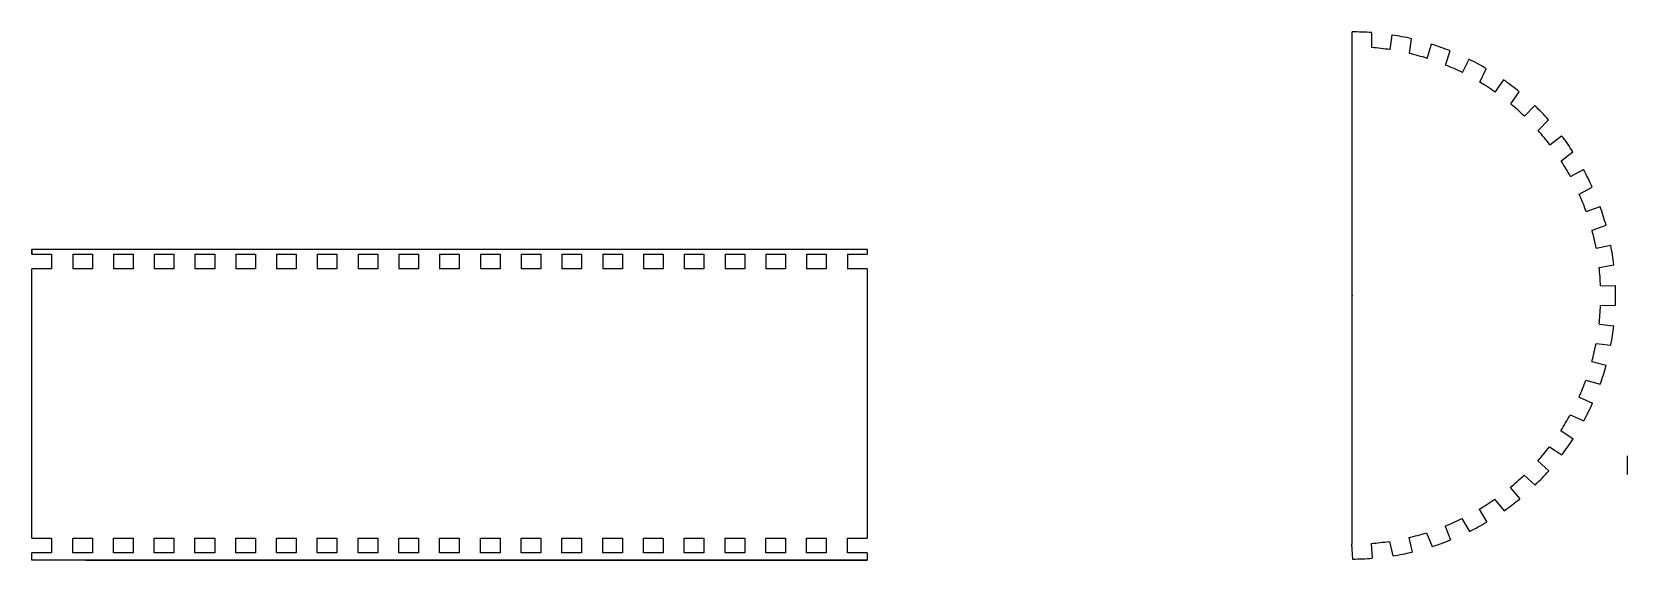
# Model space of a CAD drawing. Header units: centimetres. Extents: x -27 to 5.6, y -5.4 to 5.4.
import ezdxf

# ---------------------------------------------------------------- set-up
doc = ezdxf.new("R2010")
doc.units = ezdxf.units.CM
doc.header["$MEASUREMENT"] = 0
doc.layers.add('cyl v2_Sketch1', color=7, linetype='Continuous')

msp = doc.modelspace()

# ---------------------------------------------------------------- linework, layer by layer
at = {"layer": 'cyl v2_Sketch1'}
for p, q in [((0, 5.08), (0, 5.383)), ((0.402, 5.064), (0.402, 5.368)), ((0.775, 5.02), (0.822, 5.32)), ((1.17, 4.943), (1.217, 5.244)), ((0, 0), (0, 5.08)), ((1.533, 4.843), (1.624, 5.132)), ((1.911, 4.707), (2.003, 4.997)), ((2.254, 4.553), (2.389, 4.824)), ((2.607, 4.36), (2.742, 4.632)), ((2.923, 4.155), (3.097, 4.403)), ((3.242, 3.911), (3.417, 4.159)), ((3.523, 3.66), (3.733, 3.879)), ((3.801, 3.37), (4.012, 3.589)), ((4.04, 3.08), (4.281, 3.263)), ((4.271, 2.75), (4.513, 2.935)), ((4.463, 2.427), (4.729, 2.572)), ((4.641, 2.066), (4.908, 2.211)), ((4.781, 1.717), (5.066, 1.82)), ((4.902, 1.334), (5.188, 1.436)), ((4.987, 0.967), (5.285, 1.025)), ((-26.971, 0.945), (-9.909, 0.945)), ((-26.971, 0.945), (-26.971, 0.845)), ((-26.971, 0.845), (-26.971, 0.945)), ((-26.971, 0.845), (-26.569, 0.845)), ((-26.569, 0.845), (-26.569, 0.542)), ((-26.138, 0.845), (-25.736, 0.845)), ((-26.138, 0.845), (-26.138, 0.542)), ((-25.736, 0.845), (-25.736, 0.542)), ((-25.305, 0.845), (-24.903, 0.845)), ((-25.305, 0.845), (-25.305, 0.542)), ((-24.903, 0.845), (-24.903, 0.542)), ((-24.472, 0.845), (-24.07, 0.845)), ((-24.472, 0.845), (-24.472, 0.542)), ((-24.07, 0.845), (-24.07, 0.542)), ((-23.639, 0.845), (-23.237, 0.845)), ((-23.639, 0.845), (-23.639, 0.542)), ((-23.237, 0.845), (-23.237, 0.542)), ((-22.806, 0.845), (-22.404, 0.845)), ((-22.806, 0.845), (-22.806, 0.542)), ((-22.404, 0.845), (-22.404, 0.542)), ((-21.973, 0.845), (-21.571, 0.845)), ((-21.973, 0.845), (-21.973, 0.542)), ((-21.571, 0.845), (-21.571, 0.542)), ((-21.14, 0.845), (-20.738, 0.845)), ((-21.14, 0.845), (-21.14, 0.542)), ((-20.738, 0.845), (-20.738, 0.542)), ((-20.307, 0.845), (-19.905, 0.845)), ((-20.307, 0.845), (-20.307, 0.542)), ((-19.905, 0.845), (-19.905, 0.542)), ((-19.474, 0.845), (-19.072, 0.845)), ((-19.474, 0.845), (-19.474, 0.542)), ((-19.072, 0.845), (-19.072, 0.542)), ((-18.641, 0.845), (-18.239, 0.845)), ((-18.641, 0.845), (-18.641, 0.542)), ((-18.239, 0.845), (-18.239, 0.542)), ((-17.808, 0.845), (-17.406, 0.845)), ((-17.808, 0.845), (-17.808, 0.542)), ((-17.406, 0.845), (-17.406, 0.542)), ((-16.975, 0.845), (-16.573, 0.845)), ((-16.975, 0.845), (-16.975, 0.542)), ((-16.573, 0.845), (-16.573, 0.542)), ((-16.142, 0.845), (-15.74, 0.845)), ((-16.142, 0.845), (-16.142, 0.542)), ((-15.74, 0.845), (-15.74, 0.542)), ((-15.309, 0.845), (-14.907, 0.845)), ((-15.309, 0.845), (-15.309, 0.542)), ((-14.907, 0.845), (-14.907, 0.542)), ((-14.476, 0.845), (-14.074, 0.845)), ((-14.476, 0.845), (-14.476, 0.542)), ((-14.074, 0.845), (-14.074, 0.542)), ((-13.643, 0.845), (-13.241, 0.845)), ((-13.643, 0.845), (-13.643, 0.542)), ((-13.241, 0.845), (-13.241, 0.542)), ((-12.81, 0.845), (-12.408, 0.845)), ((-12.81, 0.845), (-12.81, 0.542)), ((-12.408, 0.845), (-12.408, 0.542)), ((-11.977, 0.845), (-11.575, 0.845)), ((-11.977, 0.845), (-11.977, 0.542)), ((-11.575, 0.845), (-11.575, 0.542)), ((-11.144, 0.845), (-10.742, 0.845)), ((-11.144, 0.845), (-11.144, 0.542)), ((-10.742, 0.845), (-10.742, 0.542)), ((-10.311, 0.845), (-9.909, 0.845)), ((-10.311, 0.845), (-10.311, 0.542)), ((-9.909, 0.945), (-9.909, 0.845)), ((-26.569, 0.542), (-26.971, 0.542)), ((-26.971, -4.955), (-26.971, 0.542)), ((-25.736, 0.542), (-26.138, 0.542)), ((-24.903, 0.542), (-25.305, 0.542)), ((-24.07, 0.542), (-24.472, 0.542)), ((-23.237, 0.542), (-23.639, 0.542)), ((-22.404, 0.542), (-22.806, 0.542)), ((-21.571, 0.542), (-21.973, 0.542)), ((-20.738, 0.542), (-21.14, 0.542)), ((-19.905, 0.542), (-20.307, 0.542)), ((-19.072, 0.542), (-19.474, 0.542)), ((-18.239, 0.542), (-18.641, 0.542)), ((-17.406, 0.542), (-17.808, 0.542)), ((-16.573, 0.542), (-16.975, 0.542)), ((-15.74, 0.542), (-16.142, 0.542)), ((-14.907, 0.542), (-15.309, 0.542)), ((-14.074, 0.542), (-14.476, 0.542)), ((-13.241, 0.542), (-13.643, 0.542)), ((-12.408, 0.542), (-12.81, 0.542)), ((-11.575, 0.542), (-11.977, 0.542)), ((-10.742, 0.542), (-11.144, 0.542)), ((-9.909, 0.542), (-10.311, 0.542)), ((-9.909, 0.542), (-9.909, -4.955)), ((5.048, 0.57), (5.346, 0.628)), ((0, -5.08), (0, 0)), ((5.076, 0.195), (5.379, 0.206)), ((5.076, -0.208), (5.379, -0.196)), ((5.046, -0.583), (5.347, -0.617)), ((4.985, -0.98), (5.286, -1.015)), ((4.898, -1.346), (5.191, -1.426)), ((4.777, -1.729), (5.07, -1.81)), ((4.636, -2.078), (4.912, -2.202)), ((4.457, -2.438), (4.734, -2.563)), ((4.264, -2.761), (4.518, -2.926)), ((4.032, -3.09), (4.287, -3.255)), ((3.792, -3.38), (4.019, -3.581)), ((5.619, -3.274), (5.619, -3.655)), ((3.513, -3.669), (3.74, -3.871)), ((2.912, -4.163), (3.105, -4.397)), ((3.232, -3.919), (3.425, -4.153)), ((2.242, -4.558), (2.398, -4.819)), ((2.596, -4.367), (2.751, -4.627)), ((1.52, -4.847), (1.634, -5.129)), ((1.899, -4.712), (2.012, -4.993)), ((-26.971, -4.955), (-26.569, -4.955)), ((-26.569, -4.955), (-26.569, -5.258)), ((-26.138, -4.955), (-25.736, -4.955)), ((-26.138, -5.258), (-26.138, -4.955)), ((-25.736, -4.955), (-25.736, -5.258)), ((-25.305, -4.955), (-24.903, -4.955)), ((-25.305, -5.258), (-25.305, -4.955)), ((-24.903, -4.955), (-24.903, -5.258)), ((-24.472, -4.955), (-24.07, -4.955)), ((-24.472, -5.258), (-24.472, -4.955)), ((-24.07, -4.955), (-24.07, -5.258)), ((-23.639, -4.955), (-23.237, -4.955)), ((-23.639, -5.258), (-23.639, -4.955)), ((-23.237, -4.955), (-23.237, -5.258)), ((-22.806, -4.955), (-22.404, -4.955)), ((-22.806, -5.258), (-22.806, -4.955)), ((-22.404, -4.955), (-22.404, -5.258)), ((-21.973, -4.955), (-21.571, -4.955)), ((-21.973, -5.258), (-21.973, -4.955)), ((-21.571, -4.955), (-21.571, -5.258)), ((-21.14, -4.955), (-20.738, -4.955)), ((-21.14, -5.258), (-21.14, -4.955)), ((-20.738, -4.955), (-20.738, -5.258)), ((-20.307, -4.955), (-19.905, -4.955)), ((-20.307, -5.258), (-20.307, -4.955)), ((-19.905, -4.955), (-19.905, -5.258)), ((-19.474, -4.955), (-19.072, -4.955)), ((-19.474, -5.258), (-19.474, -4.955)), ((-19.072, -4.955), (-19.072, -5.258)), ((-18.641, -4.955), (-18.239, -4.955)), ((-18.641, -5.258), (-18.641, -4.955)), ((-18.239, -4.955), (-18.239, -5.258)), ((-17.808, -4.955), (-17.406, -4.955)), ((-17.808, -5.258), (-17.808, -4.955)), ((-17.406, -4.955), (-17.406, -5.258)), ((-16.975, -4.955), (-16.573, -4.955)), ((-16.975, -5.258), (-16.975, -4.955)), ((-16.573, -4.955), (-16.573, -5.258)), ((-16.142, -4.955), (-15.74, -4.955)), ((-16.142, -5.258), (-16.142, -4.955)), ((-15.74, -4.955), (-15.74, -5.258)), ((-15.309, -4.955), (-14.907, -4.955)), ((-15.309, -5.258), (-15.309, -4.955)), ((-14.907, -4.955), (-14.907, -5.258)), ((-14.476, -4.955), (-14.074, -4.955)), ((-14.476, -5.258), (-14.476, -4.955)), ((-14.074, -4.955), (-14.074, -5.258)), ((-13.643, -4.955), (-13.241, -4.955)), ((-13.643, -5.258), (-13.643, -4.955)), ((-13.241, -4.955), (-13.241, -5.258)), ((-12.81, -4.955), (-12.408, -4.955)), ((-12.81, -5.258), (-12.81, -4.955)), ((-12.408, -4.955), (-12.408, -5.258)), ((-11.977, -4.955), (-11.575, -4.955)), ((-11.977, -5.258), (-11.977, -4.955)), ((-11.575, -4.955), (-11.575, -5.258)), ((-11.144, -4.955), (-10.742, -4.955)), ((-11.144, -5.258), (-11.144, -4.955)), ((-10.742, -4.955), (-10.742, -5.258)), ((-10.311, -5.258), (-10.311, -4.955)), ((-10.311, -4.955), (-9.909, -4.955)), ((-0.013, -5.08), (0.01, -5.383)), ((0.389, -5.065), (0.412, -5.367)), ((0.763, -5.022), (0.832, -5.318)), ((1.157, -4.946), (1.227, -5.241)), ((-26.569, -5.258), (-26.971, -5.258)), ((-26.971, -5.405), (-26.971, -5.258)), ((-9.909, -5.405), (-26.971, -5.405)), ((-25.736, -5.258), (-26.138, -5.258)), ((-25.871, -5.405), (-9.909, -5.405)), ((-24.903, -5.258), (-25.305, -5.258)), ((-24.07, -5.258), (-24.472, -5.258)), ((-23.237, -5.258), (-23.639, -5.258)), ((-22.404, -5.258), (-22.806, -5.258)), ((-21.571, -5.258), (-21.973, -5.258)), ((-20.738, -5.258), (-21.14, -5.258)), ((-19.905, -5.258), (-20.307, -5.258)), ((-19.072, -5.258), (-19.474, -5.258)), ((-18.239, -5.258), (-18.641, -5.258)), ((-17.406, -5.258), (-17.808, -5.258)), ((-16.573, -5.258), (-16.975, -5.258)), ((-15.74, -5.258), (-16.142, -5.258)), ((-14.907, -5.258), (-15.309, -5.258)), ((-14.074, -5.258), (-14.476, -5.258)), ((-13.241, -5.258), (-13.643, -5.258)), ((-12.408, -5.258), (-12.81, -5.258)), ((-11.575, -5.258), (-11.977, -5.258)), ((-10.742, -5.258), (-11.144, -5.258)), ((-9.909, -5.258), (-10.311, -5.258)), ((-9.909, -5.258), (-9.909, -5.405))]:
    msp.add_line(p, q, dxfattribs=at)
for radius, start, end in [(5.383, 85.7192, 90), (5.383, 76.9388, 81.2195), (5.08, 81.2195, 85.4634), (5.08, 72.439, 76.6829), (5.383, 68.1583, 72.439), (5.08, 63.6585, 67.9024), (5.383, 59.3778, 63.6585), (5.08, 54.878, 59.1219), (5.383, 50.5973, 54.878), (5.08, 46.0976, 50.3414), (5.383, 41.8168, 46.0976), (5.08, 37.3171, 41.561), (5.383, 33.0363, 37.3171), (5.08, 28.5366, 32.7805), (5.383, 24.2558, 28.5366), (5.08, 19.7561, 24), (5.383, 15.4753, 19.7561), (5.08, 10.9756, 15.2195), (5.383, 6.6949, 10.9756), (5.08, 2.1951, 6.439), (5.383, 357.9144, 2.1951), (5.08, 353.4146, 357.6585), (5.383, 349.1339, 353.4146), (5.08, 344.6341, 348.878), (5.383, 340.3534, 344.6341), (5.08, 335.8537, 340.0975), (5.383, 331.5729, 335.8537), (5.08, 327.0732, 331.3171), (5.383, 322.7924, 327.0732), (5.08, 318.2927, 322.5366), (5.383, 314.0119, 318.2927), (5.08, 309.5122, 313.7561), (5.08, 300.7317, 304.9756), (5.383, 305.2314, 309.5122), (5.08, 291.9512, 296.1951), (5.08, 283.1707, 287.4146), (5.383, 296.451, 300.7317), (5.08, 274.3902, 278.6341), (5.383, 287.6705, 291.9512), (5.383, 270.1095, 274.3902), (5.383, 278.89, 283.1707)]:
    msp.add_arc((0, 0), radius, start, end, dxfattribs=at)
msp.add_point((0, 0), dxfattribs=at)

doc.saveas('drawing.dxf')
